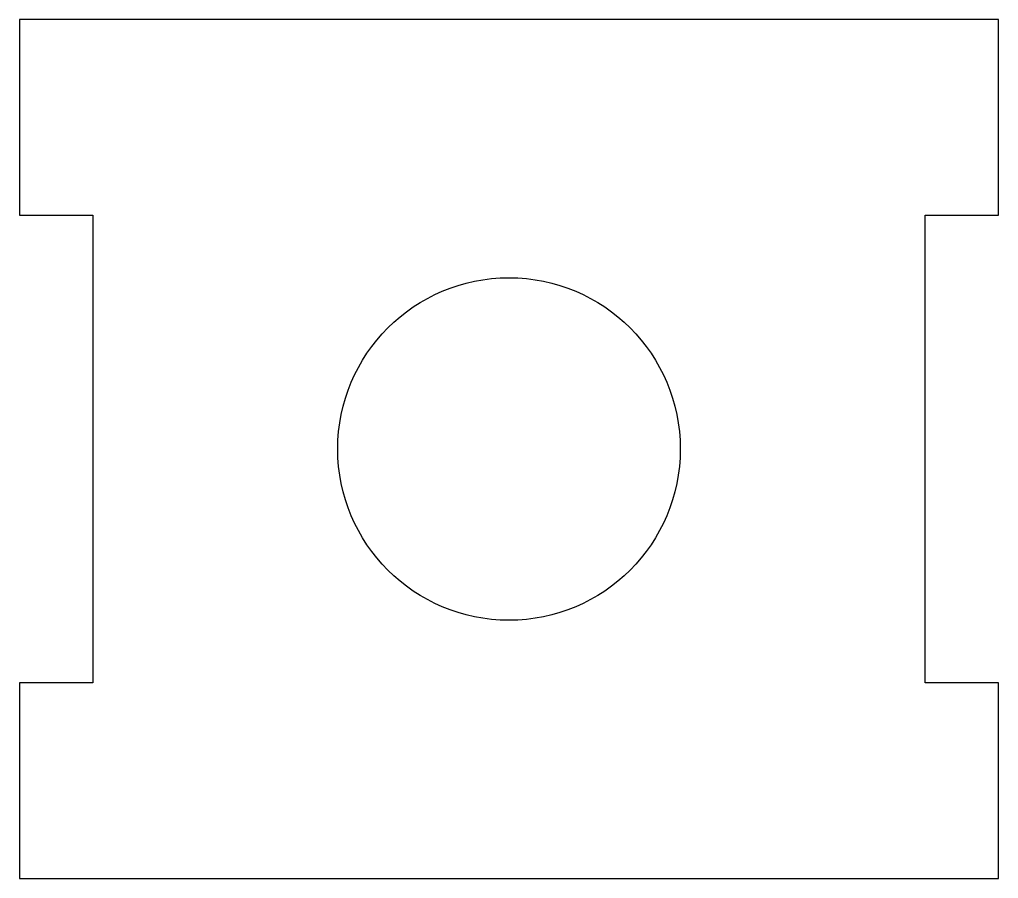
# Model space of a CAD drawing. Header units: millimetres. Extents: x -37 to 3, y -35.1 to 0.
import ezdxf

# ---------------------------------------------------------------- set-up
doc = ezdxf.new("R2010")
doc.units = ezdxf.units.MM

msp = doc.modelspace()

# ---------------------------------------------------------------- linework, layer by layer
at = {"color": 7, "linetype": 'Continuous', "lineweight": 25}
for p, q in [((-37, 0), (-37, -8)), ((3, 0), (-37, 0)), ((3, -8), (3, 0)), ((-37, -8), (-34, -8)), ((-34, -8), (-34, -27.1)), ((0, -8), (3, -8)), ((0, -27.1), (0, -8)), ((-37, -27.1), (-37, -35.1)), ((-34, -27.1), (-37, -27.1)), ((3, -27.1), (0, -27.1)), ((3, -35.1), (3, -27.1)), ((-37, -35.1), (3, -35.1))]:
    msp.add_line(p, q, dxfattribs=at)
msp.add_circle((-17, -17.55), 7, dxfattribs=at)

doc.saveas('drawing.dxf')
